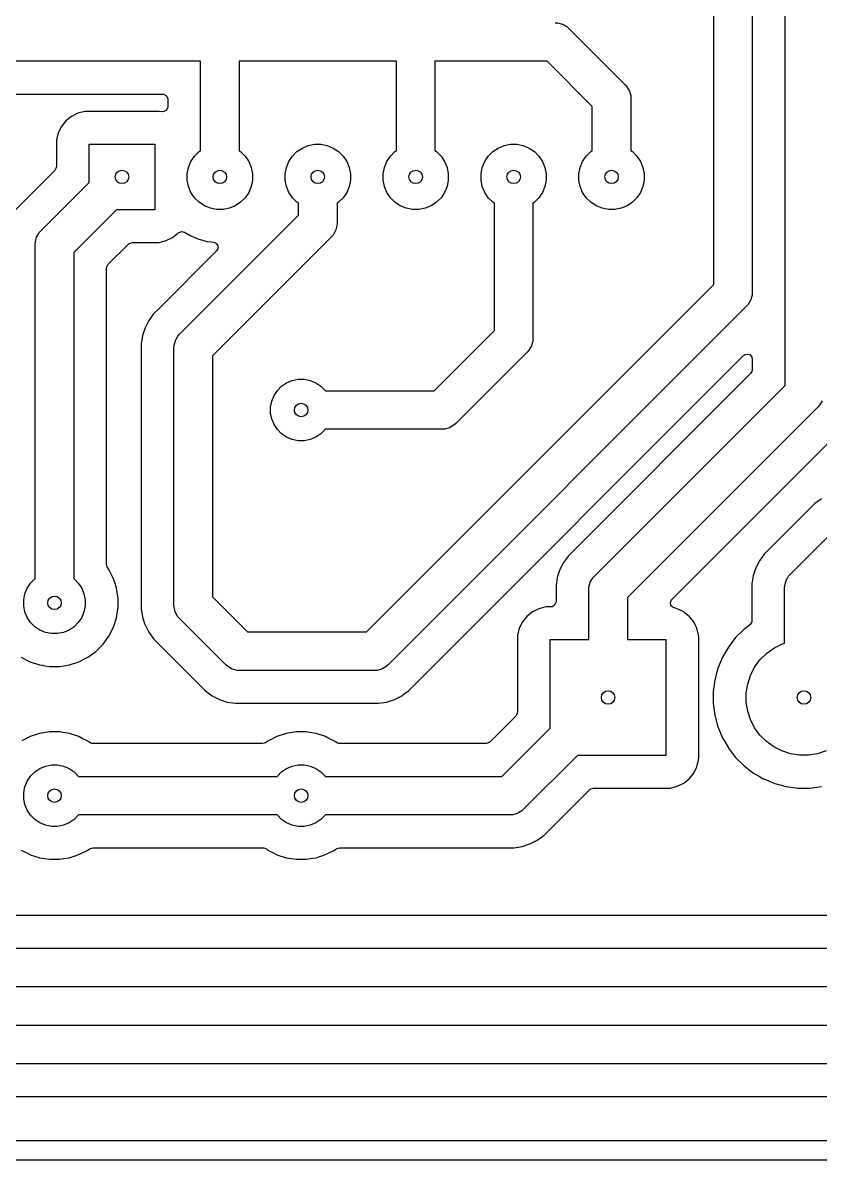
# Model space of a CAD drawing. Header units: millimetres. Extents: x 83 to 184, y -140 to -36.
# Drawn here: x 112.58 to 133.26, y -140 to -110.5 of the extents above; entities that cross this region are included whole.
import ezdxf

# ---------------------------------------------------------------- set-up
doc = ezdxf.new("R2010")
doc.units = ezdxf.units.MM
doc.layers.add('B.Cu', color=153, linetype='CONTINUOUS', true_color=0x4d7fc4)
doc.layers.add('Edge.Cuts', color=254, linetype='CONTINUOUS', true_color=0xd0d2cd)

msp = doc.modelspace()

# ---------------------------------------------------------------- linework, layer by layer
at = {"layer": 'B.Cu', "linetype": 'CONTINUOUS'}
for p, q in [((132.35, -119.906121), (132.35, -106.812106)), ((131.5, -109.7), (131.5, -117.5)), ((130.5, -117.292894), (130.5, -109.907106)), ((126.383704, -110.5), (126.448952, -110.504277)), ((126.448952, -110.504277), (126.448967, -110.504277)), ((126.448967, -110.504277), (126.575046, -110.53806)), ((126.575046, -110.53806), (126.688085, -110.603323)), ((126.688085, -110.603323), (126.6881, -110.603338)), ((126.6881, -110.603338), (126.737257, -110.646447)), ((126.737257, -110.646447), (128.203554, -112.112743)), ((117.19, -111.5), (111.6, -111.5)), ((117.19, -113.816725), (117.19, -111.5)), ((122.27, -111.5), (118.19, -111.5)), ((118.19, -111.5), (118.19, -113.816725)), ((122.27, -113.816725), (122.27, -111.5)), ((126.176598, -111.5), (123.27, -111.5)), ((123.27, -111.5), (123.27, -113.816725)), ((127.35, -112.673402), (126.176598, -111.5)), ((111.493713, -112.3505), (116.197671, -112.3505)), ((116.197671, -112.3505), (116.232606, -112.355523)), ((116.232606, -112.355523), (116.247604, -112.359927)), ((116.247604, -112.359927), (116.306355, -112.397672)), ((128.203554, -112.112743), (128.246669, -112.161907)), ((128.246669, -112.161907), (128.246677, -112.161915)), ((128.246677, -112.161915), (128.31194, -112.274954)), ((128.31194, -112.274954), (128.31194, -112.274955)), ((128.31194, -112.274955), (128.345723, -112.401033)), ((116.306355, -112.397672), (116.306379, -112.3977)), ((116.306379, -112.3977), (116.306382, -112.397702)), ((116.306382, -112.397702), (116.306383, -112.397704)), ((116.306383, -112.397704), (116.307542, -112.399041)), ((116.307542, -112.399041), (116.335018, -112.453902)), ((116.3395, -112.681612), (116.334468, -112.716545)), ((116.335018, -112.453902), (116.336663, -112.46146)), ((116.336663, -112.46146), (116.3395, -112.487831)), ((116.3395, -112.681579), (116.339496, -112.681601)), ((116.339496, -112.681601), (116.3395, -112.681612)), ((116.3395, -112.487831), (116.3395, -112.681579)), ((127.35, -113.816725), (127.35, -112.673402)), ((128.345723, -112.401033), (128.345723, -112.401048)), ((128.345723, -112.401048), (128.35, -112.466296)), ((128.35, -112.466296), (128.35, -113.816725)), ((113.839247, -112.929156), (113.695059, -113.045058)), ((114.004727, -112.847087), (113.839247, -112.929156)), ((114.004972, -112.846965), (114.004727, -112.847087)), ((114.004976, -112.846963), (114.004972, -112.846965)), ((114.1845, -112.802317), (114.004976, -112.846963)), ((114.214169, -112.800304), (114.1845, -112.802317)), ((114.214177, -112.800304), (114.214169, -112.800304)), ((114.226046, -112.7995), (114.214177, -112.800304)), ((116.073954, -112.7995), (114.226046, -112.7995)), ((116.073955, -112.7995), (116.073954, -112.7995)), ((116.084338, -112.800203), (116.073955, -112.7995)), ((116.084339, -112.800204), (116.084338, -112.800203)), ((116.115501, -112.802317), (116.084339, -112.800204)), ((116.206179, -112.808466), (116.1155, -112.802317)), ((116.1155, -112.802317), (116.115501, -112.802317)), ((116.232183, -112.807493), (116.206179, -112.808466)), ((116.295746, -112.778484), (116.232183, -112.807493)), ((116.333536, -112.719716), (116.295746, -112.778484)), ((116.334468, -112.716545), (116.333536, -112.719716)), ((113.579156, -113.189249), (113.497036, -113.354829)), ((113.579158, -113.189246), (113.579156, -113.189249)), ((113.695058, -113.045059), (113.579158, -113.189246)), ((113.695059, -113.045058), (113.695058, -113.045059)), ((113.452316, -113.534503), (113.4495, -113.576046)), ((113.496963, -113.354976), (113.452316, -113.534503)), ((113.497036, -113.354829), (113.496963, -113.354976)), ((113.4495, -113.576046), (113.4495, -114.221412)), ((114.3, -114.642893), (114.3, -113.65)), ((114.3, -113.65), (116, -113.65)), ((116, -113.65), (116, -115.35)), ((117.032941, -113.960766), (117.150766, -113.842941)), ((117.150766, -113.842941), (117.19, -113.816725)), ((118.19, -113.816725), (118.229234, -113.842941)), ((118.229234, -113.842941), (118.347059, -113.960766)), ((119.572941, -113.960766), (119.690766, -113.842941)), ((119.690766, -113.842941), (119.829313, -113.750367)), ((119.829313, -113.750367), (119.983258, -113.686601)), ((119.983258, -113.686601), (120.146685, -113.654093)), ((120.146685, -113.654093), (120.313315, -113.654093)), ((120.313315, -113.654093), (120.476742, -113.686601)), ((120.476742, -113.686601), (120.630687, -113.750367)), ((120.630687, -113.750367), (120.769234, -113.842941)), ((120.769234, -113.842941), (120.887059, -113.960766)), ((122.112941, -113.960766), (122.230766, -113.842941)), ((122.230766, -113.842941), (122.27, -113.816725)), ((123.27, -113.816725), (123.309234, -113.842941)), ((123.309234, -113.842941), (123.427059, -113.960766)), ((124.652941, -113.960766), (124.770766, -113.842941)), ((124.770766, -113.842941), (124.909313, -113.750367)), ((124.909313, -113.750367), (125.063258, -113.686601)), ((125.063258, -113.686601), (125.226685, -113.654093)), ((125.226685, -113.654093), (125.393315, -113.654093)), ((125.393315, -113.654093), (125.556742, -113.686601)), ((125.556742, -113.686601), (125.710687, -113.750367)), ((125.710687, -113.750367), (125.849234, -113.842941)), ((125.849234, -113.842941), (125.967059, -113.960766)), ((127.192941, -113.960766), (127.310766, -113.842941)), ((127.310766, -113.842941), (127.35, -113.816725)), ((128.35, -113.816725), (128.389234, -113.842941)), ((128.389234, -113.842941), (128.507059, -113.960766)), ((116.876601, -114.253258), (116.940367, -114.099313)), ((116.940367, -114.099313), (117.032941, -113.960766)), ((118.347059, -113.960766), (118.439633, -114.099313)), ((118.439633, -114.099313), (118.503399, -114.253258)), ((119.416601, -114.253258), (119.480367, -114.099313)), ((119.480367, -114.099313), (119.572941, -113.960766)), ((120.887059, -113.960766), (120.979633, -114.099313)), ((120.979633, -114.099313), (121.043399, -114.253258)), ((121.956601, -114.253258), (122.020367, -114.099313)), ((122.020367, -114.099313), (122.112941, -113.960766)), ((123.427059, -113.960766), (123.519633, -114.099313)), ((123.519633, -114.099313), (123.583399, -114.253258)), ((124.496601, -114.253258), (124.560367, -114.099313)), ((124.560367, -114.099313), (124.652941, -113.960766)), ((125.967059, -113.960766), (126.059633, -114.099313)), ((126.059633, -114.099313), (126.123399, -114.253258)), ((127.036601, -114.253258), (127.100367, -114.099313)), ((127.100367, -114.099313), (127.192941, -113.960766)), ((128.507059, -113.960766), (128.599633, -114.099313)), ((128.599633, -114.099313), (128.663399, -114.253258)), ((113.405769, -114.334334), (112.369892, -115.37021)), ((113.437064, -114.28159), (113.405769, -114.334334)), ((113.444476, -114.256349), (113.437064, -114.28159)), ((113.4495, -114.221415), (113.444476, -114.256349)), ((113.4495, -114.221412), (113.449499, -114.221414)), ((113.449499, -114.221414), (113.4495, -114.221415)), ((116.844093, -114.416685), (116.876601, -114.253258)), ((116.844093, -114.583315), (116.844093, -114.416685)), ((118.503399, -114.253258), (118.535907, -114.416685)), ((118.535907, -114.416685), (118.535907, -114.583315)), ((119.384093, -114.416685), (119.416601, -114.253258)), ((119.384093, -114.583315), (119.384093, -114.416685)), ((121.043399, -114.253258), (121.075907, -114.416685)), ((121.075907, -114.416685), (121.075907, -114.583315)), ((121.924093, -114.416685), (121.956601, -114.253258)), ((121.924093, -114.583315), (121.924093, -114.416685)), ((123.583399, -114.253258), (123.615907, -114.416685)), ((123.615907, -114.416685), (123.615907, -114.583315)), ((124.464093, -114.416685), (124.496601, -114.253258)), ((124.464093, -114.583315), (124.464093, -114.416685)), ((126.123399, -114.253258), (126.155907, -114.416685)), ((126.155907, -114.416685), (126.155907, -114.583315)), ((127.004093, -114.416685), (127.036601, -114.253258)), ((127.004093, -114.583315), (127.004093, -114.416685)), ((128.663399, -114.253258), (128.695907, -114.416685)), ((128.695907, -114.416685), (128.695907, -114.583315)), ((113.046447, -115.896447), (114.3, -114.642893)), ((116.876601, -114.746742), (116.844093, -114.583315)), ((118.535907, -114.583315), (118.503399, -114.746742)), ((119.416601, -114.746742), (119.384093, -114.583315)), ((121.075907, -114.583315), (121.043399, -114.746742)), ((121.956601, -114.746742), (121.924093, -114.583315)), ((123.615907, -114.583315), (123.583399, -114.746742)), ((124.496601, -114.746742), (124.464093, -114.583315)), ((126.155907, -114.583315), (126.123399, -114.746742)), ((127.036601, -114.746742), (127.004093, -114.583315)), ((128.695907, -114.583315), (128.663399, -114.746742)), ((116.940367, -114.900687), (116.876601, -114.746742)), ((117.032941, -115.039234), (116.940367, -114.900687)), ((117.150766, -115.157059), (117.032941, -115.039234)), ((118.347059, -115.039234), (118.229234, -115.157059)), ((118.439633, -114.900687), (118.347059, -115.039234)), ((118.503399, -114.746742), (118.439633, -114.900687)), ((119.480367, -114.900687), (119.416601, -114.746742)), ((119.572941, -115.039234), (119.480367, -114.900687)), ((119.690766, -115.157059), (119.572941, -115.039234)), ((120.887059, -115.039234), (120.769234, -115.157059)), ((120.979633, -114.900687), (120.887059, -115.039234)), ((121.043399, -114.746742), (120.979633, -114.900687)), ((122.020367, -114.900687), (121.956601, -114.746742)), ((122.112941, -115.039234), (122.020367, -114.900687)), ((122.230766, -115.157059), (122.112941, -115.039234)), ((123.427059, -115.039234), (123.309234, -115.157059)), ((123.519633, -114.900687), (123.427059, -115.039234)), ((123.583399, -114.746742), (123.519633, -114.900687)), ((124.560367, -114.900687), (124.496601, -114.746742)), ((124.652941, -115.039234), (124.560367, -114.900687)), ((124.770766, -115.157059), (124.652941, -115.039234)), ((125.967059, -115.039234), (125.849234, -115.157059)), ((126.059633, -114.900687), (125.967059, -115.039234)), ((126.123399, -114.746742), (126.059633, -114.900687)), ((127.100367, -114.900687), (127.036601, -114.746742)), ((127.192941, -115.039234), (127.100367, -114.900687)), ((127.310766, -115.157059), (127.192941, -115.039234)), ((128.507059, -115.039234), (128.389234, -115.157059)), ((128.599633, -114.900687), (128.507059, -115.039234)), ((128.663399, -114.746742), (128.599633, -114.900687)), ((117.289313, -115.249633), (117.150766, -115.157059)), ((117.443258, -115.313399), (117.289313, -115.249633)), ((117.606685, -115.345907), (117.443258, -115.313399)), ((117.936742, -115.313399), (117.773315, -115.345907)), ((118.090687, -115.249633), (117.936742, -115.313399)), ((118.229234, -115.157059), (118.090687, -115.249633)), ((119.73, -115.183274), (119.690766, -115.157059)), ((119.73, -115.494974), (119.73, -115.183274)), ((120.769234, -115.157059), (120.73, -115.183274)), ((120.73, -115.183274), (120.73, -115.702081)), ((122.369313, -115.249633), (122.230766, -115.157059)), ((122.523258, -115.313399), (122.369313, -115.249633)), ((122.686685, -115.345907), (122.523258, -115.313399)), ((123.016742, -115.313399), (122.853315, -115.345907)), ((123.170687, -115.249633), (123.016742, -115.313399)), ((123.309234, -115.157059), (123.170687, -115.249633)), ((124.81, -115.183274), (124.770766, -115.157059)), ((124.81, -118.482893), (124.81, -115.183274)), ((125.849234, -115.157059), (125.81, -115.183274)), ((125.81, -115.183274), (125.81, -118.69)), ((127.449313, -115.249633), (127.310766, -115.157059)), ((127.603258, -115.313399), (127.449313, -115.249633)), ((127.766685, -115.345907), (127.603258, -115.313399)), ((128.096742, -115.313399), (127.933315, -115.345907)), ((128.250687, -115.249633), (128.096742, -115.313399)), ((128.389234, -115.157059), (128.250687, -115.249633)), ((115.007107, -115.35), (113.9, -116.457106)), ((116, -115.35), (115.007107, -115.35)), ((116.646447, -118.578528), (119.73, -115.494974)), ((117.773315, -115.345907), (117.606685, -115.345907)), ((122.853315, -115.345907), (122.686685, -115.345907)), ((127.933315, -115.345907), (127.766685, -115.345907)), ((113.003338, -115.945603), (113.046447, -115.896447)), ((116.630497, -115.938189), (116.696758, -115.916042)), ((116.696758, -115.916042), (116.703289, -115.915801)), ((116.703289, -115.915801), (116.769866, -115.932328)), ((120.69194, -115.893423), (120.626677, -116.006462)), ((120.697485, -115.87273), (120.69194, -115.893423)), ((120.725723, -115.767344), (120.697485, -115.87273)), ((120.73, -115.702081), (120.725723, -115.767328)), ((120.725723, -115.767328), (120.725723, -115.767344)), ((112.9, -116.25), (112.904277, -116.184752)), ((112.904277, -116.184737), (112.93806, -116.058658)), ((112.904277, -116.184752), (112.904277, -116.184737)), ((112.93806, -116.058658), (112.961344, -116.018329)), ((112.961344, -116.018329), (113.003323, -115.945619)), ((113.003323, -115.945619), (113.003338, -115.945603)), ((115.338721, -116.228275), (115.361813, -116.215667)), ((115.361813, -116.215667), (115.421238, -116.2005)), ((115.421238, -116.2005), (116.073952, -116.2005)), ((116.073952, -116.2005), (116.073954, -116.2005)), ((116.073954, -116.2005), (116.115495, -116.197683)), ((116.115495, -116.197683), (116.295021, -116.153037)), ((116.295021, -116.153037), (116.460753, -116.070842)), ((116.460753, -116.070842), (116.591931, -115.965396)), ((116.591931, -115.965396), (116.598765, -115.960281)), ((116.598765, -115.960281), (116.61116, -115.951651)), ((116.61116, -115.951651), (116.611161, -115.951652)), ((116.611161, -115.951652), (116.630497, -115.938189)), ((116.769866, -115.932328), (116.936274, -116.028405)), ((116.936274, -116.028405), (116.962449, -116.039247)), ((116.962449, -116.039247), (117.122965, -116.105735)), ((117.122965, -116.105735), (117.142219, -116.11371)), ((117.142219, -116.11371), (117.357537, -116.171404)), ((117.357537, -116.171404), (117.462718, -116.185251)), ((117.462718, -116.185251), (117.526432, -116.193639)), ((120.583554, -116.055634), (117.5, -119.139187)), ((117.526432, -116.193639), (117.560404, -116.203178)), ((117.560404, -116.203178), (117.571816, -116.208226)), ((117.571816, -116.208226), (117.585425, -116.219738)), ((117.585425, -116.219738), (117.590323, -116.221905)), ((120.626661, -116.006477), (120.583554, -116.055634)), ((120.626677, -116.006462), (120.626661, -116.006477)), ((112.9, -124.92157), (112.9, -116.25)), ((113.9, -116.457106), (113.9, -124.92157)), ((114.794228, -116.765666), (115.310476, -116.249418)), ((115.310476, -116.249418), (115.338721, -116.228275)), ((117.604319, -116.417864), (116.120211, -117.901973)), ((117.590323, -116.221905), (117.593271, -116.226375)), ((117.593271, -116.226375), (117.62516, -116.25335)), ((117.623653, -116.392824), (117.604319, -116.417864)), ((117.625465, -116.389727), (117.623653, -116.392824)), ((117.62516, -116.25335), (117.645639, -116.320151)), ((117.628663, -116.384264), (117.625465, -116.389727)), ((117.645639, -116.320151), (117.628663, -116.384264)), ((114.762934, -116.818408), (114.794228, -116.765666)), ((114.7505, -116.878586), (114.755522, -116.843653)), ((114.7505, -124.540569), (114.7505, -116.878586)), ((114.755522, -116.843653), (114.762934, -116.818408)), ((121.492894, -126.3), (130.5, -117.292894)), ((131.46194, -117.691342), (131.396677, -117.804381)), ((131.474191, -117.64562), (131.46194, -117.691342)), ((131.495723, -117.565263), (131.474191, -117.64562)), ((131.5, -117.5), (131.495723, -117.565247)), ((131.495723, -117.565247), (131.495723, -117.565263)), ((116.120211, -117.901973), (115.969892, -118.052291)), ((131.353553, -117.853553), (122.053553, -127.153553)), ((131.396668, -117.804389), (131.353553, -117.853553)), ((131.396677, -117.804381), (131.396668, -117.804389)), ((115.844949, -118.224263), (115.748445, -118.413661)), ((115.969892, -118.052291), (115.844949, -118.224263)), ((115.748445, -118.413661), (115.682752, -118.61584)), ((116.603338, -118.627684), (116.646447, -118.578528)), ((123.247894, -120.045), (124.81, -118.482893)), ((115.682752, -118.61584), (115.6495, -118.825788)), ((115.6495, -118.825788), (115.6495, -125.706291)), ((116.5, -118.932081), (116.504277, -118.866833)), ((116.504277, -118.866818), (116.53806, -118.740739)), ((116.504277, -118.866833), (116.504277, -118.866818)), ((116.53806, -118.740739), (116.548459, -118.722728)), ((116.548459, -118.722728), (116.603323, -118.6277)), ((116.603323, -118.6277), (116.603338, -118.627684)), ((125.780436, -118.849633), (125.77194, -118.881342)), ((125.805723, -118.755263), (125.780436, -118.849633)), ((125.81, -118.69), (125.805723, -118.755247)), ((125.805723, -118.755247), (125.805723, -118.755263)), ((116.5, -125.6), (116.5, -118.932081)), ((117.5, -119.139187), (117.5, -125.392893)), ((122.740788, -127.669104), (131.275215, -119.134678)), ((125.663553, -119.043554), (123.808553, -120.898553)), ((125.706668, -118.994389), (125.663553, -119.043554)), ((125.706677, -118.994381), (125.706668, -118.994389)), ((125.77194, -118.881342), (125.706677, -118.994381)), ((131.275215, -119.134678), (131.303464, -119.113531)), ((131.303464, -119.113531), (131.313393, -119.108109)), ((131.313393, -119.108109), (131.381665, -119.093258)), ((131.381665, -119.093258), (131.447129, -119.117675)), ((131.447129, -119.117675), (131.489001, -119.173608)), ((131.489001, -119.173608), (131.491682, -119.180796)), ((131.491682, -119.180796), (131.4995, -119.22413)), ((131.4995, -119.22413), (131.4995, -119.484639)), ((119.567772, -119.779448), (119.721586, -119.748852)), ((119.721586, -119.748852), (119.878414, -119.748852)), ((119.878414, -119.748852), (120.032228, -119.779448)), ((131.455769, -119.597561), (126.729892, -124.323437)), ((131.487064, -119.544817), (131.455769, -119.597561)), ((131.494476, -119.519576), (131.487064, -119.544817)), ((131.4995, -119.484642), (131.494476, -119.519576)), ((131.4995, -119.484639), (131.499499, -119.484641)), ((131.499499, -119.484641), (131.4995, -119.484642)), ((119.094463, -120.167883), (119.181592, -120.037485)), ((119.181592, -120.037485), (119.292485, -119.926592)), ((119.292485, -119.926592), (119.422883, -119.839463)), ((119.422883, -119.839463), (119.567772, -119.779448)), ((120.032228, -119.779448), (120.177117, -119.839463)), ((120.177117, -119.839463), (120.307515, -119.926592)), ((120.307515, -119.926592), (120.418408, -120.037485)), ((120.418408, -120.037485), (120.423429, -120.045)), ((120.423429, -120.045), (123.247894, -120.045)), ((127.406447, -124.849674), (132.35, -119.906121)), ((119.003852, -120.466586), (119.034448, -120.312772)), ((119.034448, -120.312772), (119.094463, -120.167883)), ((133.31194, -120.304569), (133.246677, -120.417608)), ((119.003852, -120.623414), (119.003852, -120.466586)), ((119.034448, -120.777228), (119.003852, -120.623414)), ((133.203553, -120.46678), (128.26, -125.410333)), ((133.246668, -120.417616), (133.203553, -120.46678)), ((133.246677, -120.417608), (133.246668, -120.417616)), ((119.094463, -120.922117), (119.034448, -120.777228)), ((119.181592, -121.052515), (119.094463, -120.922117)), ((123.808553, -120.898553), (123.759396, -120.941661)), ((119.292485, -121.163408), (119.181592, -121.052515)), ((119.422883, -121.250537), (119.292485, -121.163408)), ((120.307515, -121.163408), (120.177117, -121.250537)), ((120.418408, -121.052515), (120.307515, -121.163408)), ((120.423429, -121.045), (120.418408, -121.052515)), ((123.455, -121.045), (120.423429, -121.045)), ((123.520248, -121.040723), (123.455, -121.045)), ((123.520263, -121.040723), (123.520248, -121.040723)), ((123.646342, -121.00694), (123.520263, -121.040723)), ((123.669127, -120.993785), (123.646342, -121.00694)), ((123.759381, -120.941677), (123.669127, -120.993785)), ((123.759396, -120.941661), (123.759381, -120.941677)), ((129.41546, -125.45766), (133.720931, -121.152188)), ((119.567772, -121.310552), (119.422883, -121.250537)), ((119.721586, -121.341148), (119.567772, -121.310552)), ((119.878414, -121.341148), (119.721586, -121.341148)), ((120.032228, -121.310552), (119.878414, -121.341148)), ((120.177117, -121.250537), (120.032228, -121.310552)), ((133.12021, -122.969892), (131.809892, -124.28021)), ((133.292182, -122.844949), (133.12021, -122.969892)), ((132.486447, -124.806447), (133.646447, -123.646446)), ((126.729892, -124.323437), (126.604949, -124.495409)), ((131.684949, -124.452182), (131.588445, -124.64158)), ((131.809892, -124.28021), (131.684949, -124.452182)), ((114.75771, -124.582235), (114.7505, -124.540569)), ((114.768188, -124.611605), (114.75771, -124.582235)), ((114.78135, -124.636551), (114.768188, -124.611605)), ((114.782261, -124.639402), (114.78135, -124.636551)), ((114.783424, -124.641122), (114.782261, -124.639402)), ((114.811634, -124.679949), (114.783424, -124.641122)), ((114.814113, -124.684815), (114.811634, -124.679949)), ((114.917126, -124.886986), (114.814113, -124.684815)), ((126.508445, -124.684807), (126.442752, -124.886986)), ((126.604949, -124.495409), (126.508445, -124.684807)), ((131.588445, -124.64158), (131.522752, -124.843759)), ((112.694463, -125.167883), (112.781592, -125.037485)), ((112.781592, -125.037485), (112.892485, -124.926592)), ((112.892485, -124.926592), (112.9, -124.92157)), ((113.9, -124.92157), (113.907515, -124.926592)), ((113.907515, -124.926592), (114.018408, -125.037485)), ((114.018408, -125.037485), (114.105537, -125.167883)), ((114.926292, -124.904976), (114.917126, -124.886986)), ((114.927026, -124.906229), (114.926292, -124.904976)), ((114.927338, -124.907029), (114.927026, -124.906229)), ((114.929577, -124.911423), (114.927338, -124.907029)), ((114.929577, -124.911425), (114.929577, -124.911423)), ((114.929579, -124.911428), (114.929577, -124.911425)), ((114.932187, -124.919456), (114.929579, -124.911428)), ((114.932189, -124.91946), (114.932187, -124.919456)), ((114.963427, -125.0156), (114.932189, -124.91946)), ((115.00986, -125.158507), (114.963427, -125.0156)), ((126.442752, -124.886986), (126.4095, -125.096934)), ((127.264277, -125.137964), (127.29806, -125.011885)), ((127.29806, -125.011885), (127.363323, -124.898846)), ((127.363323, -124.898846), (127.363338, -124.89883)), ((127.363338, -124.89883), (127.406447, -124.849674)), ((131.522752, -124.843759), (131.4895, -125.053707)), ((131.4895, -125.053707), (131.4895, -125.994554)), ((132.344277, -125.094737), (132.37806, -124.968658)), ((132.37806, -124.968658), (132.402347, -124.926592)), ((132.402347, -124.926592), (132.443323, -124.855619)), ((132.443323, -124.855619), (132.443338, -124.855603)), ((132.443338, -124.855603), (132.486447, -124.806447)), ((112.603852, -125.466586), (112.634448, -125.312772)), ((112.634448, -125.312772), (112.694463, -125.167883)), ((114.105537, -125.167883), (114.165552, -125.312772)), ((114.165552, -125.312772), (114.196148, -125.466586)), ((115.028947, -125.279021), (115.00986, -125.158507)), ((115.0505, -125.415097), (115.028947, -125.279021)), ((126.4095, -125.096934), (126.4095, -125.50767)), ((127.26, -125.203227), (127.264277, -125.137979)), ((127.26, -126.5), (127.26, -125.203227)), ((127.264277, -125.137979), (127.264277, -125.137964)), ((132.34, -125.16), (132.344277, -125.094752)), ((132.34, -126.590128), (132.34, -125.16)), ((132.344277, -125.094752), (132.344277, -125.094737)), ((112.603852, -125.623414), (112.603852, -125.466586)), ((112.634448, -125.777228), (112.603852, -125.623414)), ((114.196148, -125.623414), (114.165552, -125.777228)), ((114.196148, -125.466586), (114.196148, -125.623414)), ((115.0505, -125.674902), (115.0505, -125.415097)), ((116.504277, -125.665247), (116.5, -125.6)), ((117.5, -125.392893), (118.407107, -126.3)), ((126.1445, -125.652317), (125.964976, -125.696963)), ((126.174169, -125.650304), (126.1445, -125.652317)), ((126.174177, -125.650304), (126.174169, -125.650304)), ((126.186046, -125.6495), (126.174177, -125.650304)), ((126.272168, -125.6495), (126.186046, -125.6495)), ((126.298539, -125.646663), (126.272168, -125.6495)), ((126.306097, -125.645018), (126.298539, -125.646663)), ((126.360958, -125.617542), (126.306097, -125.645018)), ((126.362289, -125.616387), (126.360958, -125.617542)), ((126.362291, -125.616387), (126.362289, -125.616387)), ((126.362292, -125.616385), (126.362291, -125.616387)), ((126.362327, -125.616355), (126.362292, -125.616385)), ((126.40007, -125.557612), (126.362327, -125.616355)), ((126.404475, -125.542614), (126.40007, -125.557612)), ((126.4095, -125.507679), (126.404475, -125.542614)), ((126.4095, -125.50767), (126.409499, -125.507676)), ((126.409499, -125.507676), (126.4095, -125.507679)), ((128.26, -125.410333), (128.26, -126.5)), ((129.376328, -125.538942), (129.376432, -125.537909)), ((129.389163, -125.607589), (129.376328, -125.538942)), ((129.376432, -125.537909), (129.396492, -125.481795)), ((129.41756, -125.637713), (129.389163, -125.607589)), ((129.396492, -125.481795), (129.399843, -125.476748)), ((129.399843, -125.476748), (129.41546, -125.45766)), ((129.419026, -125.640816), (129.41756, -125.637713)), ((129.422573, -125.643031), (129.419026, -125.640816)), ((129.437089, -125.65843), (129.422573, -125.643031)), ((129.449067, -125.665437), (129.437089, -125.65843)), ((112.694463, -125.922117), (112.634448, -125.777228)), ((112.781592, -126.052515), (112.694463, -125.922117)), ((114.105537, -125.922117), (114.018408, -126.052515)), ((114.165552, -125.777228), (114.105537, -125.922117)), ((114.929579, -126.178572), (115.00986, -125.931493)), ((115.00986, -125.931493), (115.028636, -125.812943)), ((115.028636, -125.812943), (115.035522, -125.769466)), ((115.035522, -125.769464), (115.047005, -125.696965)), ((115.035522, -125.769466), (115.035522, -125.769464)), ((115.047005, -125.696965), (115.0505, -125.674902)), ((115.6495, -125.706291), (115.679398, -125.895059)), ((115.679398, -125.895059), (115.682752, -125.916237)), ((115.682752, -125.916237), (115.682753, -125.916241)), ((115.682753, -125.916241), (115.682754, -125.916243)), ((115.682754, -125.916243), (115.745956, -126.110759)), ((116.504277, -125.665263), (116.504277, -125.665247)), ((116.532198, -125.769464), (116.504277, -125.665263)), ((116.53806, -125.791342), (116.532198, -125.769464)), ((116.603323, -125.904381), (116.53806, -125.791342)), ((116.603338, -125.904396), (116.603323, -125.904381)), ((116.646447, -125.953553), (116.603338, -125.904396)), ((117.846446, -127.153553), (116.646447, -125.953553)), ((125.655058, -125.895059), (125.539163, -126.03924)), ((125.655059, -125.895058), (125.655058, -125.895059)), ((125.799247, -125.779156), (125.655059, -125.895058)), ((125.964727, -125.697087), (125.799247, -125.779156)), ((125.964972, -125.696965), (125.964727, -125.697087)), ((125.964976, -125.696963), (125.964972, -125.696965)), ((129.47601, -125.676403), (129.449067, -125.665437)), ((129.478289, -125.677826), (129.47601, -125.676403)), ((129.480019, -125.678309), (129.478289, -125.677826)), ((129.555015, -125.696961), (129.480019, -125.678309)), ((129.555019, -125.696962), (129.555015, -125.696961)), ((129.555021, -125.696963), (129.555019, -125.696962)), ((129.555023, -125.696964), (129.555021, -125.696963)), ((129.72075, -125.779156), (129.555023, -125.696964)), ((129.720751, -125.779157), (129.72075, -125.779156)), ((129.720753, -125.779158), (129.720751, -125.779157)), ((129.721186, -125.779373), (129.720753, -125.779158)), ((129.723483, -125.781119), (129.721186, -125.779373)), ((129.725981, -125.78336), (129.723483, -125.781119)), ((129.732482, -125.788586), (129.725981, -125.78336)), ((129.762785, -125.812945), (129.732482, -125.788586)), ((129.864938, -125.895057), (129.762785, -125.812945)), ((129.881969, -125.916244), (129.864938, -125.895057)), ((129.980841, -126.039246), (129.881969, -125.916243)), ((129.881969, -125.916243), (129.881969, -125.916244)), ((112.892485, -126.163408), (112.781592, -126.052515)), ((113.022883, -126.250537), (112.892485, -126.163408)), ((113.167772, -126.310552), (113.022883, -126.250537)), ((113.777117, -126.250537), (113.632228, -126.310552)), ((113.907515, -126.163408), (113.777117, -126.250537)), ((114.018408, -126.052515), (113.907515, -126.163408)), ((114.811634, -126.410051), (114.929579, -126.178572)), ((115.745956, -126.110759), (115.74596, -126.11077)), ((115.74596, -126.11077), (115.748443, -126.118413)), ((115.748443, -126.118413), (115.844947, -126.307813)), ((125.456963, -126.204976), (125.412316, -126.384503)), ((125.457036, -126.204829), (125.456963, -126.204976)), ((125.539156, -126.039249), (125.457036, -126.204829)), ((125.539163, -126.03924), (125.539156, -126.039249)), ((129.980844, -126.03925), (129.980841, -126.039246)), ((130.020105, -126.118414), (129.980844, -126.03925)), ((130.063037, -126.204979), (130.020105, -126.118414)), ((130.107683, -126.384505), (130.063037, -126.204979)), ((131.286878, -126.229011), (131.069021, -126.446868)), ((131.337536, -126.19014), (131.286878, -126.229011)), ((131.432482, -126.117284), (131.337536, -126.19014)), ((131.439699, -126.110683), (131.432482, -126.117284)), ((131.440184, -126.110462), (131.439699, -126.110683)), ((131.44053, -126.109923), (131.440184, -126.110462)), ((131.448264, -126.102849), (131.44053, -126.109923)), ((131.450255, -126.100684), (131.448264, -126.102849)), ((131.477959, -126.051685), (131.450255, -126.100684)), ((131.484476, -126.029492), (131.477959, -126.051685)), ((131.4895, -125.994557), (131.484476, -126.029492)), ((131.4895, -125.994554), (131.489499, -125.994556)), ((131.489499, -125.994556), (131.4895, -125.994557)), ((113.321586, -126.341148), (113.167772, -126.310552)), ((113.478414, -126.341148), (113.321586, -126.341148)), ((113.632228, -126.310552), (113.478414, -126.341148)), ((114.658931, -126.620229), (114.811634, -126.410051)), ((115.844947, -126.307813), (115.844951, -126.30782)), ((115.844951, -126.30782), (115.930848, -126.426048)), ((115.930848, -126.426048), (115.969888, -126.479783)), ((115.969888, -126.479783), (115.969895, -126.479791)), ((115.969895, -126.479791), (115.969896, -126.479792)), ((115.969896, -126.479792), (116.082643, -126.592539)), ((118.407107, -126.3), (121.492894, -126.3)), ((125.412316, -126.384503), (125.4095, -126.426046)), ((125.4095, -126.426046), (125.4095, -128.371413)), ((126.26, -128.792893), (126.26, -126.5)), ((126.26, -126.5), (127.26, -126.5)), ((128.26, -126.5), (129.26, -126.5)), ((129.26, -126.5), (129.26, -129.5)), ((130.1105, -126.426046), (130.107683, -126.384505)), ((130.1105, -129.573954), (130.1105, -126.426046)), ((131.069008, -126.446883), (130.881447, -126.691316)), ((131.069014, -126.446876), (131.069008, -126.446883)), ((131.069021, -126.446868), (131.069014, -126.446876)), ((114.265051, -126.956634), (114.475229, -126.803931)), ((114.475229, -126.803931), (114.658931, -126.620229)), ((116.082643, -126.592539), (116.124538, -126.634434)), ((116.124538, -126.634434), (116.124548, -126.634443)), ((116.124548, -126.634443), (116.125582, -126.635477)), ((116.125582, -126.635477), (116.125602, -126.635497)), ((116.125602, -126.635497), (117.169895, -127.679791)), ((130.881436, -126.691332), (130.727378, -126.958166)), ((130.881447, -126.691316), (130.881436, -126.691332)), ((131.865828, -126.859391), (132.056252, -126.72104)), ((132.056252, -126.72104), (132.265975, -126.614181)), ((132.265975, -126.614181), (132.34, -126.590128)), ((112.534949, -126.956634), (112.682445, -127.031787)), ((112.682445, -127.031787), (112.759977, -127.071292)), ((112.759977, -127.071292), (112.761583, -127.072233)), ((112.761583, -127.072233), (112.765306, -127.074036)), ((112.765306, -127.074036), (112.767281, -127.075017)), ((112.767281, -127.075017), (112.771041, -127.076077)), ((112.771041, -127.076077), (113.013507, -127.15486)), ((113.786493, -127.15486), (114.033572, -127.074579)), ((114.033572, -127.074579), (114.265051, -126.956634)), ((130.727378, -126.958166), (130.609462, -127.242841)), ((131.56104, -127.216252), (131.699391, -127.025828)), ((131.699391, -127.025828), (131.865828, -126.859391)), ((113.013507, -127.15486), (113.081235, -127.165586)), ((113.081235, -127.165586), (113.145545, -127.175772)), ((113.145545, -127.175772), (113.145644, -127.175787)), ((113.145644, -127.175787), (113.145706, -127.175797)), ((113.145706, -127.175797), (113.270098, -127.1955)), ((113.270098, -127.1955), (113.270103, -127.1955)), ((113.270103, -127.1955), (113.529901, -127.1955)), ((113.529901, -127.1955), (113.529902, -127.1955)), ((113.529902, -127.1955), (113.643298, -127.177539)), ((113.643298, -127.177539), (113.786493, -127.15486)), ((117.89561, -127.196668), (117.846446, -127.153553)), ((117.895619, -127.196677), (117.89561, -127.196668)), ((117.996182, -127.254737), (117.895619, -127.196677)), ((118.008658, -127.26194), (117.996182, -127.254737)), ((118.134737, -127.295723), (118.008658, -127.26194)), ((118.134752, -127.295723), (118.134737, -127.295723)), ((118.2, -127.3), (118.134752, -127.295723)), ((121.7, -127.3), (118.2, -127.3)), ((121.765248, -127.295723), (121.7, -127.3)), ((121.765263, -127.295723), (121.765248, -127.295723)), ((121.891342, -127.26194), (121.765263, -127.295723)), ((121.903818, -127.254737), (121.891342, -127.26194)), ((122.004381, -127.196677), (121.903818, -127.254737)), ((122.004396, -127.196661), (122.004381, -127.196677)), ((122.053553, -127.153553), (122.004396, -127.196661)), ((130.609462, -127.242841), (130.529716, -127.540458)), ((131.381445, -127.649832), (131.454181, -127.425975)), ((131.454181, -127.425975), (131.56104, -127.216252)), ((117.169895, -127.679791), (117.320216, -127.830112)), ((122.579792, -127.830104), (122.730104, -127.679792)), ((122.730104, -127.679792), (122.730105, -127.67979)), ((122.730105, -127.67979), (122.737165, -127.67273)), ((122.737165, -127.67273), (122.737167, -127.672726)), ((122.737167, -127.672726), (122.738961, -127.670931)), ((122.738961, -127.670931), (122.740776, -127.669116)), ((122.740776, -127.669116), (122.740779, -127.669115)), ((122.740779, -127.669115), (122.740788, -127.669104)), ((130.529716, -127.540458), (130.489503, -127.845914)), ((131.344624, -127.882311), (131.381445, -127.649832)), ((117.320216, -127.830112), (117.492169, -127.955042)), ((117.492169, -127.955042), (117.492177, -127.955047)), ((117.492177, -127.955047), (117.492179, -127.955048)), ((117.492179, -127.955048), (117.492181, -127.955049)), ((117.492181, -127.955049), (117.492182, -127.95505)), ((117.492182, -127.95505), (117.4922, -127.95506)), ((117.4922, -127.95506), (117.492442, -127.955182)), ((117.492442, -127.955182), (117.681588, -128.051557)), ((122.218412, -128.051557), (122.407816, -127.955051)), ((122.407816, -127.955051), (122.474934, -127.906287)), ((122.474934, -127.906287), (122.579792, -127.830104)), ((130.489503, -127.845914), (130.4895, -127.845938)), ((130.4895, -127.845938), (130.4895, -128.15406)), ((131.344624, -128.117689), (131.344624, -127.882311)), ((117.681588, -128.051557), (117.883757, -128.117246)), ((117.883757, -128.117246), (118.093713, -128.1505)), ((118.093713, -128.1505), (118.093714, -128.1505)), ((118.093714, -128.1505), (121.806286, -128.1505)), ((121.806286, -128.1505), (121.806287, -128.1505)), ((121.806287, -128.1505), (122.016243, -128.117246)), ((122.016243, -128.117246), (122.218412, -128.051557)), ((130.4895, -128.15406), (130.489503, -128.154084)), ((130.489503, -128.154084), (130.529716, -128.45954)), ((131.381445, -128.350168), (131.344624, -128.117689)), ((125.365769, -128.484335), (124.704531, -129.145573)), ((125.397064, -128.431591), (125.365769, -128.484335)), ((125.404476, -128.40635), (125.397064, -128.431591)), ((125.4095, -128.371416), (125.404476, -128.40635)), ((125.4095, -128.371413), (125.409499, -128.371415)), ((125.409499, -128.371415), (125.4095, -128.371416)), ((130.529716, -128.45954), (130.609462, -128.757157)), ((131.454181, -128.574025), (131.381445, -128.350168)), ((131.56104, -128.783748), (131.454181, -128.574025)), ((113.270093, -128.8945), (113.013504, -128.93514)), ((113.529901, -128.8945), (113.270093, -128.8945)), ((113.529902, -128.8945), (113.529901, -128.8945)), ((113.615432, -128.908046), (113.529902, -128.8945)), ((119.670093, -128.8945), (119.413504, -128.93514)), ((119.929901, -128.8945), (119.670093, -128.8945)), ((119.929902, -128.8945), (119.929901, -128.8945)), ((120.015432, -128.908046), (119.929902, -128.8945)), ((125.007894, -130.045), (126.26, -128.792893)), ((130.609462, -128.757157), (130.727377, -129.041829)), ((131.699391, -128.974172), (131.56104, -128.783748)), ((112.766423, -129.015422), (112.550518, -129.125432)), ((112.766426, -129.015421), (112.766423, -129.015422)), ((113.013501, -128.93514), (112.766426, -129.015421)), ((113.013504, -128.93514), (113.013501, -128.93514)), ((113.786495, -128.93514), (113.615432, -128.908046)), ((114.033573, -129.015421), (113.786495, -128.93514)), ((114.033576, -129.015422), (114.033573, -129.015421)), ((114.11896, -129.058928), (114.033576, -129.015422)), ((114.265044, -129.133362), (114.11896, -129.058928)), ((114.265047, -129.133364), (114.265044, -129.133362)), ((114.265051, -129.133366), (114.265047, -129.133364)), ((114.281852, -129.145573), (114.265051, -129.133366)), ((114.293065, -129.15372), (114.281852, -129.145573)), ((114.293086, -129.153734), (114.293065, -129.15372)), ((114.304507, -129.162032), (114.293086, -129.153734)), ((114.342454, -129.18069), (114.304507, -129.162032)), ((114.372379, -129.189477), (114.342454, -129.18069)), ((114.407315, -129.1945), (114.372379, -129.189477)), ((118.795568, -129.1945), (114.407315, -129.1945)), ((118.837241, -129.187288), (118.795568, -129.1945)), ((118.866611, -129.176808), (118.837241, -129.187288)), ((118.870384, -129.174817), (118.866611, -129.176808)), ((118.897823, -129.160339), (118.870384, -129.174817)), ((118.93495, -129.133364), (118.897823, -129.160339)), ((118.934954, -129.133362), (118.93495, -129.133364)), ((119.166425, -129.015421), (118.934954, -129.133362)), ((119.413501, -128.93514), (119.166425, -129.015421)), ((119.413504, -128.93514), (119.413501, -128.93514)), ((120.186495, -128.93514), (120.015432, -128.908046)), ((120.433573, -129.015421), (120.186495, -128.93514)), ((120.433576, -129.015422), (120.433573, -129.015421)), ((120.51896, -129.058928), (120.433576, -129.015422)), ((120.665044, -129.133362), (120.51896, -129.058928)), ((120.665047, -129.133364), (120.665044, -129.133362)), ((120.665051, -129.133366), (120.665047, -129.133364)), ((120.681852, -129.145573), (120.665051, -129.133366)), ((120.693065, -129.15372), (120.681852, -129.145573)), ((120.693086, -129.153734), (120.693065, -129.15372)), ((120.704507, -129.162032), (120.693086, -129.153734)), ((120.742454, -129.18069), (120.704507, -129.162032)), ((120.772379, -129.189477), (120.742454, -129.18069)), ((120.807313, -129.1945), (120.772379, -129.189477)), ((120.807315, -129.1945), (120.807313, -129.194499)), ((120.807313, -129.194499), (120.807313, -129.1945)), ((124.593762, -129.1945), (120.807315, -129.1945)), ((124.653192, -129.17933), (124.593762, -129.1945)), ((124.67628, -129.166722), (124.653192, -129.17933)), ((124.704531, -129.145573), (124.67628, -129.166722)), ((130.727377, -129.041829), (130.727386, -129.041846)), ((130.727386, -129.041846), (130.793017, -129.155522)), ((130.793017, -129.155522), (130.794553, -129.158181)), ((130.794553, -129.158181), (130.881438, -129.30867)), ((131.865828, -129.140609), (131.699391, -128.974172)), ((132.056252, -129.27896), (131.865828, -129.140609)), ((130.881438, -129.30867), (130.88144, -129.308673)), ((130.88144, -129.308673), (130.881441, -129.308674)), ((130.881441, -129.308674), (130.887338, -129.316359)), ((130.887338, -129.316359), (130.887341, -129.316364)), ((130.887341, -129.316364), (131.069, -129.553107)), ((132.265975, -129.385819), (132.056252, -129.27896)), ((132.489832, -129.458555), (132.265975, -129.385819)), ((132.722311, -129.495376), (132.489832, -129.458555)), ((132.957689, -129.495376), (132.722311, -129.495376)), ((133.190168, -129.458555), (132.957689, -129.495376)), ((133.414025, -129.385819), (133.190168, -129.458555)), ((113.022883, -129.839463), (113.167772, -129.779448)), ((113.167772, -129.779448), (113.321586, -129.748852)), ((113.321586, -129.748852), (113.478414, -129.748852)), ((113.478414, -129.748852), (113.632228, -129.779448)), ((113.632228, -129.779448), (113.777117, -129.839463)), ((119.422883, -129.839463), (119.567772, -129.779448)), ((119.567772, -129.779448), (119.721586, -129.748852)), ((119.721586, -129.748852), (119.878414, -129.748852)), ((119.878414, -129.748852), (120.032228, -129.779448)), ((120.032228, -129.779448), (120.177117, -129.839463)), ((126.967107, -129.5), (125.568553, -130.898553)), ((129.26, -129.5), (126.967107, -129.5)), ((130.063037, -129.795021), (130.107683, -129.615495)), ((130.107683, -129.615495), (130.1105, -129.573954)), ((131.069, -129.553107), (131.069004, -129.553112)), ((131.069004, -129.553112), (131.069007, -129.553115)), ((131.069007, -129.553115), (131.069013, -129.553122)), ((131.069013, -129.553122), (131.286877, -129.770986)), ((131.286877, -129.770986), (131.286884, -129.770992)), ((131.286884, -129.770992), (131.286887, -129.770994)), ((131.286887, -129.770994), (131.286891, -129.770998)), ((131.286891, -129.770998), (131.370229, -129.834945)), ((112.694463, -130.167883), (112.781592, -130.037485)), ((112.781592, -130.037485), (112.892485, -129.926592)), ((112.892485, -129.926592), (113.022883, -129.839463)), ((113.777117, -129.839463), (113.907515, -129.926592)), ((113.907515, -129.926592), (114.018408, -130.037485)), ((114.018408, -130.037485), (114.023429, -130.045)), ((114.023429, -130.045), (119.176571, -130.045)), ((119.176571, -130.045), (119.181592, -130.037485)), ((119.181592, -130.037485), (119.292485, -129.926592)), ((119.292485, -129.926592), (119.422883, -129.839463)), ((120.177117, -129.839463), (120.307515, -129.926592)), ((120.307515, -129.926592), (120.418408, -130.037485)), ((120.418408, -130.037485), (120.423429, -130.045)), ((120.423429, -130.045), (125.007894, -130.045)), ((129.86494, -130.10494), (129.980842, -129.960753)), ((129.980842, -129.960753), (130.063037, -129.795021)), ((131.370229, -129.834945), (131.430494, -129.881188)), ((131.430494, -129.881188), (131.53133, -129.958562)), ((131.53133, -129.958562), (131.531337, -129.958566)), ((131.531337, -129.958566), (131.70283, -130.057578)), ((131.70283, -130.057578), (131.784861, -130.104939)), ((112.603852, -130.466586), (112.634448, -130.312772)), ((112.634448, -130.312772), (112.694463, -130.167883)), ((127.270471, -130.399423), (127.298721, -130.378275)), ((127.298721, -130.378275), (127.321813, -130.365667)), ((127.321813, -130.365667), (127.381238, -130.3505)), ((127.381238, -130.3505), (129.333952, -130.3505)), ((129.333952, -130.3505), (129.333954, -130.3505)), ((129.333954, -130.3505), (129.375495, -130.347683)), ((129.375495, -130.347683), (129.555021, -130.303037)), ((129.555021, -130.303037), (129.720753, -130.220842)), ((129.720753, -130.220842), (129.86494, -130.10494)), ((131.784861, -130.104939), (131.798162, -130.112618)), ((131.798162, -130.112618), (131.798167, -130.11262)), ((131.798167, -130.11262), (131.79817, -130.112622)), ((131.79817, -130.112622), (132.082836, -130.230535)), ((132.082836, -130.230535), (132.380456, -130.310282)), ((132.380456, -130.310282), (132.68594, -130.3505)), ((132.68594, -130.3505), (132.685947, -130.3505)), ((132.685947, -130.3505), (132.994053, -130.3505)), ((132.994053, -130.3505), (132.99406, -130.3505)), ((132.99406, -130.3505), (133.299544, -130.310282)), ((112.603852, -130.623414), (112.603852, -130.466586)), ((112.634448, -130.777228), (112.603852, -130.623414)), ((126.255788, -131.414104), (127.270471, -130.399423)), ((112.694463, -130.922117), (112.634448, -130.777228)), ((112.781592, -131.052515), (112.694463, -130.922117)), ((125.519381, -130.941677), (125.418362, -131)), ((125.519396, -130.941661), (125.519381, -130.941677)), ((125.568553, -130.898553), (125.519396, -130.941661)), ((112.892485, -131.163408), (112.781592, -131.052515)), ((113.022883, -131.250537), (112.892485, -131.163408)), ((113.167772, -131.310552), (113.022883, -131.250537)), ((113.777117, -131.250537), (113.632228, -131.310552)), ((113.907515, -131.163408), (113.777117, -131.250537)), ((114.018408, -131.052515), (113.907515, -131.163408)), ((114.023429, -131.045), (114.018408, -131.052515)), ((119.176571, -131.045), (114.023429, -131.045)), ((119.181592, -131.052515), (119.176571, -131.045)), ((119.292485, -131.163408), (119.181592, -131.052515)), ((119.422883, -131.250537), (119.292485, -131.163408)), ((119.567772, -131.310552), (119.422883, -131.250537)), ((120.177117, -131.250537), (120.032228, -131.310552)), ((120.307515, -131.163408), (120.177117, -131.250537)), ((120.418408, -131.052515), (120.307515, -131.163408)), ((120.423429, -131.045), (120.418408, -131.052515)), ((125.215, -131.045), (120.423429, -131.045)), ((125.280248, -131.040723), (125.215, -131.045)), ((125.280263, -131.040723), (125.280248, -131.040723)), ((125.406342, -131.00694), (125.280263, -131.040723)), ((125.418362, -131), (125.406342, -131.00694)), ((113.321586, -131.341148), (113.167772, -131.310552)), ((113.478414, -131.341148), (113.321586, -131.341148)), ((113.632228, -131.310552), (113.478414, -131.341148)), ((119.721586, -131.341148), (119.567772, -131.310552)), ((119.878414, -131.341148), (119.721586, -131.341148)), ((120.032228, -131.310552), (119.878414, -131.341148)), ((126.094792, -131.575104), (126.245104, -131.424792)), ((126.245104, -131.424792), (126.245105, -131.42479)), ((126.245105, -131.42479), (126.252165, -131.41773)), ((126.252165, -131.41773), (126.252167, -131.417726)), ((126.252167, -131.417726), (126.254292, -131.415601)), ((126.254292, -131.415601), (126.255776, -131.414116)), ((126.255776, -131.414116), (126.255779, -131.414115)), ((126.255779, -131.414115), (126.255788, -131.414104)), ((125.531243, -131.862246), (125.733412, -131.796557)), ((125.733412, -131.796557), (125.922816, -131.700051)), ((125.922816, -131.700051), (126.032682, -131.620229)), ((126.032682, -131.620229), (126.094792, -131.575104)), ((112.534949, -131.956634), (112.644307, -132.012355)), ((112.644307, -132.012355), (112.679141, -132.030104)), ((112.679141, -132.030104), (112.759976, -132.071292)), ((112.759976, -132.071292), (112.761576, -132.072229)), ((112.761576, -132.072229), (112.765271, -132.074019)), ((112.765271, -132.074019), (112.767284, -132.075019)), ((112.767284, -132.075019), (112.771053, -132.076082)), ((112.771053, -132.076082), (112.990716, -132.147454)), ((112.990716, -132.147454), (113.013507, -132.15486)), ((113.786493, -132.15486), (114.033572, -132.074579)), ((114.033572, -132.074579), (114.265051, -131.956634)), ((114.265051, -131.956634), (114.302182, -131.929655)), ((114.302182, -131.929655), (114.333389, -131.91319)), ((114.333389, -131.91319), (114.362764, -131.902709)), ((114.362764, -131.902709), (114.40443, -131.8955)), ((114.40443, -131.8955), (118.792685, -131.8955)), ((118.792685, -131.8955), (118.827621, -131.900523)), ((118.827621, -131.900523), (118.857542, -131.909309)), ((118.857542, -131.909309), (118.895488, -131.927966)), ((118.895488, -131.927966), (118.934944, -131.956631)), ((118.934944, -131.956631), (118.934946, -131.956632)), ((118.934946, -131.956632), (118.934949, -131.956634)), ((118.934949, -131.956634), (119.044312, -132.012357)), ((119.044312, -132.012357), (119.159977, -132.071292)), ((119.159977, -132.071292), (119.16158, -132.072231)), ((119.16158, -132.072231), (119.165306, -132.074036)), ((119.165306, -132.074036), (119.167281, -132.075017)), ((119.167281, -132.075017), (119.171041, -132.076077)), ((119.171041, -132.076077), (119.413507, -132.15486)), ((120.186493, -132.15486), (120.433572, -132.074579)), ((120.433572, -132.074579), (120.665051, -131.956634)), ((120.665051, -131.956634), (120.702182, -131.929655)), ((120.702182, -131.929655), (120.733389, -131.91319)), ((120.733389, -131.91319), (120.762764, -131.902709)), ((120.762764, -131.902709), (120.80443, -131.8955)), ((120.80443, -131.8955), (125.321286, -131.8955)), ((125.321286, -131.8955), (125.321287, -131.8955)), ((125.321287, -131.8955), (125.531243, -131.862246)), ((113.013507, -132.15486), (113.081235, -132.165586)), ((113.081235, -132.165586), (113.145545, -132.175772)), ((113.145545, -132.175772), (113.145644, -132.175787)), ((113.145644, -132.175787), (113.145706, -132.175797)), ((113.145706, -132.175797), (113.270098, -132.1955)), ((113.270098, -132.1955), (113.270103, -132.1955)), ((113.270103, -132.1955), (113.529901, -132.1955)), ((113.529901, -132.1955), (113.529902, -132.1955)), ((113.529902, -132.1955), (113.643298, -132.177539)), ((113.643298, -132.177539), (113.786493, -132.15486)), ((119.413507, -132.15486), (119.481235, -132.165586)), ((119.481235, -132.165586), (119.545545, -132.175772)), ((119.545545, -132.175772), (119.545644, -132.175787)), ((119.545644, -132.175787), (119.545706, -132.175797)), ((119.545706, -132.175797), (119.670098, -132.1955)), ((119.670098, -132.1955), (119.670103, -132.1955)), ((119.670103, -132.1955), (119.929901, -132.1955)), ((119.929901, -132.1955), (119.929902, -132.1955)), ((119.929902, -132.1955), (120.043298, -132.177539)), ((120.043298, -132.177539), (120.186493, -132.15486)), ((138.278762, -133.6495), (111.628588, -133.6495)), ((111.207107, -134.5), (138.692894, -134.5)), ((138.9, -135.5), (111, -135.5)), ((109.207107, -136.5), (140.492894, -136.5)), ((140.7, -137.5), (109, -137.5)), ((109.114004, -138.3505), (140.806286, -138.3505)), ((179.995422, -139.4995), (87.004576, -139.4995))]:
    msp.add_line(p, q, dxfattribs=at)
at = {"layer": 'B.Cu'}
for centre in [(115.15, -114.5), (115.15, -114.5), (117.69, -114.5), (117.69, -114.5), (120.23, -114.5), (120.23, -114.5), (122.77, -114.5), (122.77, -114.5), (125.31, -114.5), (125.31, -114.5), (127.85, -114.5), (127.85, -114.5), (119.8, -120.545), (119.8, -120.545), (113.4, -125.545), (113.4, -125.545), (127.76, -128), (127.76, -128), (132.84, -128), (132.84, -128), (113.4, -130.545), (113.4, -130.545), (119.8, -130.545), (119.8, -130.545)]:
    msp.add_circle(centre, 0.175, dxfattribs=at)
at = {"layer": 'Edge.Cuts', "linetype": 'CONTINUOUS'}
msp.add_line((180, -140), (87, -140), dxfattribs=at)

doc.saveas('drawing.dxf')
